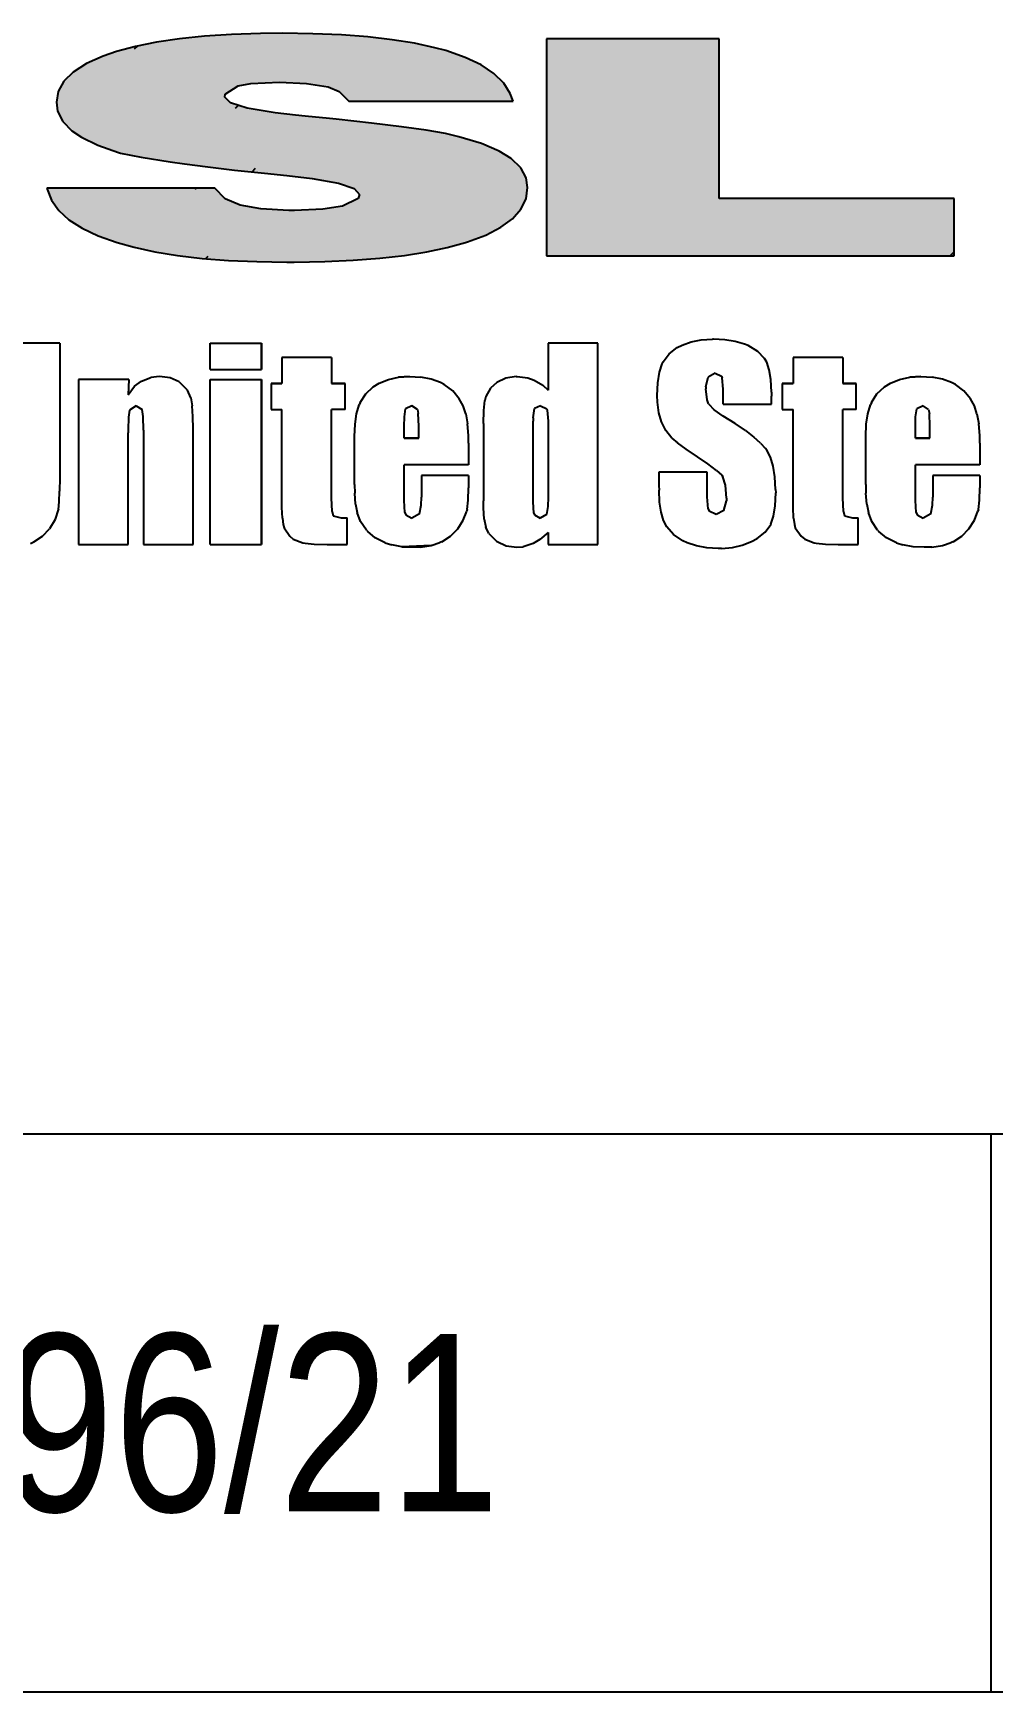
# Model space of a CAD drawing. Header units: millimetres. Extents: x -256 to 585, y -266 to 464.
# Drawn here: x 502.91 to 513.24, y -151.22 to -133.36 of the extents above; entities that cross this region are included whole.
import ezdxf

# ---------------------------------------------------------------- set-up
doc = ezdxf.new("R2010")
doc.units = ezdxf.units.MM
doc.styles.add('Arial', font='ARIAL.TTF', dxfattribs={"height": 0.2})

# ---------------------------------------------------------------- blocks, each defined once
blk = doc.blocks.new('Unknown-252070812-55925')
at = {"linetype": 'Continuous'}
for points in [[(505.92, -133.366), (505.592, -133.361), (503.237, -133.879)], [(505.592, -133.361), (505.354, -133.363), (503.237, -133.879)], [(505.354, -133.363), (505.042, -133.374), (503.237, -133.879)], [(506.226, -133.378), (505.92, -133.366), (503.237, -133.879)], [(505.042, -133.374), (504.751, -133.393), (503.237, -133.879)], [(506.511, -133.401), (506.226, -133.378), (503.237, -133.879)], [(504.751, -133.393), (504.482, -133.422), (503.237, -133.879)], [(506.774, -133.431), (506.511, -133.401), (503.237, -133.879)], [(504.482, -133.422), (504.236, -133.459), (503.237, -133.879)], [(507.014, -133.469), (506.774, -133.431), (503.237, -133.879)], [(504.236, -133.459), (504.01, -133.504), (503.237, -133.879)], [(507.232, -133.518), (507.014, -133.469), (503.237, -133.879)], [(504.01, -133.504), (503.806, -133.559), (503.237, -133.879)], [(507.351, -133.549), (507.232, -133.518), (503.237, -133.879)], [(507.558, -133.622), (507.351, -133.549), (503.237, -133.879)], [(503.806, -133.559), (503.662, -133.608), (503.237, -133.879)], [(510.297, -133.421), (508.435, -133.421), (510.297, -135.139)], [(508.435, -133.421), (508.435, -135.759), (510.297, -135.139)], [(503.662, -133.608), (503.48, -133.689), (503.237, -133.879)], [(507.732, -133.703), (507.558, -133.622), (503.237, -133.879)], [(503.48, -133.689), (503.339, -133.779), (503.237, -133.879)], [(507.87, -133.795), (507.732, -133.703), (503.237, -133.879)], [(503.177, -133.988), (503.157, -134.105), (503.237, -133.879)], [(503.157, -134.105), (503.17, -134.2), (503.237, -133.879)], [(503.17, -134.2), (503.226, -134.311), (503.237, -133.879)], [(503.226, -134.311), (503.325, -134.413), (503.237, -133.879)], [(507.976, -133.898), (507.87, -133.795), (503.237, -133.879)], [(503.325, -134.413), (503.426, -134.482), (503.237, -133.879)], [(503.426, -134.482), (503.603, -134.568), (503.237, -133.879)], [(503.603, -134.568), (503.826, -134.644), (503.237, -133.879)], [(503.826, -134.644), (503.849, -134.652), (503.237, -133.879)], [(503.849, -134.652), (504.07, -134.697), (503.237, -133.879)], [(504.07, -134.697), (504.381, -134.747), (503.237, -133.879)], [(504.381, -134.747), (504.538, -134.768), (503.237, -133.879)], [(504.538, -134.768), (504.787, -134.801), (503.237, -133.879)], [(504.787, -134.801), (505.074, -134.834), (503.237, -133.879)], [(505.074, -134.834), (505.399, -134.869), (503.237, -133.879)], [(505.399, -134.869), (505.639, -134.893), (503.237, -133.879)], [(505.639, -134.893), (505.911, -134.924), (503.237, -133.879)], [(505.911, -134.924), (506.195, -134.975), (503.237, -133.879)], [(506.195, -134.975), (506.365, -135.034), (503.237, -133.879)], [(506.365, -135.034), (507.784, -135.535), (503.237, -133.879)], [(507.784, -135.535), (507.945, -135.451), (503.237, -133.879)], [(507.945, -135.451), (508.071, -135.359), (503.237, -133.879)], [(508.071, -135.359), (508.16, -135.255), (503.237, -133.879)], [(508.16, -135.255), (508.215, -135.143), (503.237, -133.879)], [(508.215, -135.143), (508.232, -135.022), (503.237, -133.879)], [(508.232, -135.022), (508.217, -134.92), (503.237, -133.879)], [(508.217, -134.92), (508.158, -134.809), (503.237, -133.879)], [(508.158, -134.809), (508.055, -134.709), (503.237, -133.879)], [(508.055, -134.709), (507.926, -134.632), (503.237, -133.879)], [(507.926, -134.632), (507.734, -134.55), (503.237, -133.879)], [(507.734, -134.55), (505.512, -134.217), (503.237, -133.879)], [(505.512, -134.217), (505.211, -134.167), (503.237, -133.879)], [(505.211, -134.167), (505.031, -134.111), (503.237, -133.879)], [(505.031, -134.111), (504.97, -134.05), (503.237, -133.879)], [(504.97, -134.05), (504.976, -134.018), (503.237, -133.879)], [(504.976, -134.018), (505.116, -133.929), (503.237, -133.879)], [(505.116, -133.929), (505.253, -133.904), (503.237, -133.879)], [(505.253, -133.904), (505.561, -133.889), (503.237, -133.879)], [(505.561, -133.889), (507.976, -133.898), (503.237, -133.879)], [(505.852, -133.901), (507.976, -133.898), (505.561, -133.889)], [(508.046, -134.009), (507.976, -133.898), (505.852, -133.901)], [(506.084, -133.94), (508.075, -134.094), (505.852, -133.901)], [(508.075, -134.094), (508.046, -134.009), (505.852, -133.901)], [(506.204, -133.988), (508.075, -134.094), (506.084, -133.94)], [(506.308, -134.094), (508.075, -134.094), (506.204, -133.988)], [(505.733, -134.244), (505.512, -134.217), (507.734, -134.55)], [(505.836, -134.255), (505.733, -134.244), (507.734, -134.55)], [(506.098, -134.281), (505.836, -134.255), (507.734, -134.55)], [(506.171, -134.287), (506.098, -134.281), (507.734, -134.55)], [(506.551, -134.329), (506.171, -134.287), (507.734, -134.55)], [(506.874, -134.368), (506.551, -134.329), (507.734, -134.55)], [(507.139, -134.406), (506.874, -134.368), (507.734, -134.55)], [(507.347, -134.442), (507.139, -134.406), (507.734, -134.55)], [(507.492, -134.475), (507.347, -134.442), (507.734, -134.55)], [(504.864, -135.03), (503.054, -135.03), (504.974, -135.143)], [(504.974, -135.143), (503.054, -135.03), (505.135, -135.213)], [(505.135, -135.213), (503.054, -135.03), (505.358, -135.253)], [(503.054, -135.03), (503.056, -135.042), (505.358, -135.253)], [(503.056, -135.042), (503.103, -135.16), (505.358, -135.253)], [(505.358, -135.253), (503.103, -135.16), (505.662, -135.269)], [(503.103, -135.16), (503.182, -135.27), (505.662, -135.269)], [(506.238, -135.223), (505.315, -135.82), (506.409, -135.14)], [(505.315, -135.82), (505.639, -135.825), (506.409, -135.14)], [(505.639, -135.825), (505.717, -135.825), (506.409, -135.14)], [(505.717, -135.825), (506.047, -135.818), (506.409, -135.14)], [(506.047, -135.818), (506.355, -135.805), (506.409, -135.14)], [(506.409, -135.14), (506.355, -135.805), (506.422, -135.099)], [(506.355, -135.805), (506.641, -135.782), (506.422, -135.099)], [(506.422, -135.099), (507.147, -135.716), (506.365, -135.034)], [(507.147, -135.716), (507.366, -135.67), (506.365, -135.034)], [(507.366, -135.67), (507.563, -135.616), (506.365, -135.034)], [(507.563, -135.616), (507.585, -135.609), (506.365, -135.034)], [(507.585, -135.609), (507.784, -135.535), (506.365, -135.034)], [(506.641, -135.782), (506.905, -135.753), (506.422, -135.099)], [(506.905, -135.753), (507.147, -135.716), (506.422, -135.099)], [(510.297, -135.139), (508.435, -135.759), (512.826, -135.759)], [(512.826, -135.139), (510.297, -135.139), (512.826, -135.759)], [(505.662, -135.269), (503.182, -135.27), (505.722, -135.269)], [(503.182, -135.27), (503.292, -135.37), (505.722, -135.269)], [(505.722, -135.269), (503.292, -135.37), (506.028, -135.256)], [(503.292, -135.37), (503.433, -135.461), (506.028, -135.256)], [(503.433, -135.461), (503.608, -135.544), (506.028, -135.256)], [(503.608, -135.544), (503.813, -135.616), (506.028, -135.256)], [(506.028, -135.256), (503.813, -135.616), (506.238, -135.223)], [(503.813, -135.616), (503.994, -135.666), (506.238, -135.223)], [(503.994, -135.666), (504.218, -135.715), (506.238, -135.223)], [(504.218, -135.715), (504.462, -135.753), (506.238, -135.223)], [(504.462, -135.753), (504.726, -135.785), (506.238, -135.223)], [(504.726, -135.785), (505.01, -135.807), (506.238, -135.223)], [(505.01, -135.807), (505.315, -135.82), (506.238, -135.223)]]:
    blk.add_hatch(color=3, dxfattribs=at).paths.add_polyline_path(points)
at = {"color": 3, "linetype": 'Continuous'}
for p, q in [((504.751, -133.393), (504.482, -133.422)), ((505.042, -133.374), (504.751, -133.393)), ((505.354, -133.363), (505.042, -133.374)), ((505.592, -133.361), (505.354, -133.363)), ((505.92, -133.366), (505.592, -133.361)), ((506.226, -133.378), (505.92, -133.366)), ((506.511, -133.401), (506.226, -133.378)), ((506.774, -133.431), (506.511, -133.401)), ((503.806, -133.559), (503.662, -133.608)), ((504.01, -133.504), (503.806, -133.559)), ((504, -133.53), (504.029, -133.5)), ((504.236, -133.459), (504.01, -133.504)), ((504.482, -133.422), (504.236, -133.459)), ((507.014, -133.469), (506.774, -133.431)), ((507.232, -133.518), (507.014, -133.469)), ((507.351, -133.549), (507.232, -133.518)), ((507.558, -133.622), (507.351, -133.549)), ((508.435, -133.421), (508.435, -135.759)), ((510.297, -133.421), (508.435, -133.421)), ((510.297, -135.139), (510.297, -133.421)), ((503.48, -133.689), (503.339, -133.779)), ((503.662, -133.608), (503.48, -133.689)), ((507.732, -133.703), (507.558, -133.622)), ((507.87, -133.795), (507.732, -133.703)), ((503.237, -133.879), (503.177, -133.988)), ((503.339, -133.779), (503.237, -133.879)), ((504.976, -134.018), (505.116, -133.929)), ((505.116, -133.929), (505.253, -133.904)), ((505.253, -133.904), (505.561, -133.889)), ((505.561, -133.889), (505.852, -133.901)), ((505.852, -133.901), (506.084, -133.94)), ((506.084, -133.94), (506.204, -133.988)), ((507.976, -133.898), (507.87, -133.795)), ((508.046, -134.009), (507.976, -133.898)), ((503.177, -133.988), (503.157, -134.105)), ((503.157, -134.105), (503.17, -134.2)), ((504.97, -134.05), (504.976, -134.018)), ((505.031, -134.111), (504.97, -134.05)), ((505.211, -134.167), (505.031, -134.111)), ((506.204, -133.988), (506.308, -134.094)), ((506.308, -134.094), (508.075, -134.094)), ((508.075, -134.094), (508.046, -134.009)), ((503.17, -134.2), (503.226, -134.311)), ((505.087, -134.167), (505.116, -134.138)), ((505.512, -134.217), (505.211, -134.167)), ((505.733, -134.244), (505.512, -134.217)), ((505.836, -134.255), (505.733, -134.244)), ((506.098, -134.281), (505.836, -134.255)), ((506.171, -134.287), (506.098, -134.281)), ((506.551, -134.329), (506.171, -134.287)), ((503.226, -134.311), (503.325, -134.413)), ((503.325, -134.413), (503.426, -134.482)), ((506.874, -134.368), (506.551, -134.329)), ((507.139, -134.406), (506.874, -134.368)), ((507.347, -134.442), (507.139, -134.406)), ((507.492, -134.475), (507.347, -134.442)), ((507.734, -134.55), (507.492, -134.475)), ((503.426, -134.482), (503.603, -134.568)), ((503.603, -134.568), (503.826, -134.644)), ((503.826, -134.644), (503.849, -134.652)), ((503.849, -134.652), (504.07, -134.697)), ((507.926, -134.632), (507.734, -134.55)), ((508.055, -134.709), (507.926, -134.632)), ((504.07, -134.697), (504.381, -134.747)), ((504.381, -134.747), (504.538, -134.768)), ((504.538, -134.768), (504.787, -134.801)), ((504.787, -134.801), (505.074, -134.834)), ((505.264, -134.855), (505.303, -134.815)), ((508.158, -134.809), (508.055, -134.709)), ((508.217, -134.92), (508.158, -134.809)), ((505.074, -134.834), (505.399, -134.869)), ((505.399, -134.869), (505.639, -134.893)), ((505.639, -134.893), (505.911, -134.924)), ((505.911, -134.924), (506.195, -134.975)), ((506.195, -134.975), (506.365, -135.034)), ((508.232, -135.022), (508.217, -134.92)), ((504.864, -135.03), (503.054, -135.03)), ((503.054, -135.03), (503.056, -135.042)), ((503.056, -135.042), (503.103, -135.16)), ((503.103, -135.16), (503.182, -135.27)), ((504.651, -135.039), (504.66, -135.03)), ((504.974, -135.143), (504.864, -135.03)), ((505.135, -135.213), (504.974, -135.143)), ((506.409, -135.14), (506.238, -135.223)), ((506.365, -135.034), (506.422, -135.099)), ((506.422, -135.099), (506.409, -135.14)), ((508.16, -135.255), (508.215, -135.143)), ((508.215, -135.143), (508.232, -135.022)), ((512.826, -135.139), (510.297, -135.139)), ((512.826, -135.759), (512.826, -135.139)), ((503.182, -135.27), (503.292, -135.37)), ((505.358, -135.253), (505.135, -135.213)), ((505.662, -135.269), (505.358, -135.253)), ((505.722, -135.269), (505.662, -135.269)), ((506.028, -135.256), (505.722, -135.269)), ((506.238, -135.223), (506.028, -135.256)), ((507.945, -135.451), (508.071, -135.359)), ((508.071, -135.359), (508.16, -135.255)), ((503.292, -135.37), (503.433, -135.461)), ((503.433, -135.461), (503.608, -135.544)), ((503.608, -135.544), (503.813, -135.616)), ((507.585, -135.609), (507.784, -135.535)), ((507.784, -135.535), (507.945, -135.451)), ((503.813, -135.616), (503.994, -135.666)), ((503.994, -135.666), (504.218, -135.715)), ((504.218, -135.715), (504.462, -135.753)), ((506.905, -135.753), (507.147, -135.716)), ((507.147, -135.716), (507.366, -135.67)), ((507.366, -135.67), (507.563, -135.616)), ((507.563, -135.616), (507.585, -135.609)), ((512.783, -135.759), (512.826, -135.716)), ((504.462, -135.753), (504.726, -135.785)), ((504.726, -135.785), (505.01, -135.807)), ((504.768, -135.788), (504.793, -135.763)), ((505.01, -135.807), (505.315, -135.82)), ((505.315, -135.82), (505.639, -135.825)), ((505.639, -135.825), (505.717, -135.825)), ((505.717, -135.825), (506.047, -135.818)), ((506.047, -135.818), (506.355, -135.805)), ((506.355, -135.805), (506.641, -135.782)), ((506.641, -135.782), (506.905, -135.753)), ((508.435, -135.759), (512.826, -135.759)), ((503.193, -136.7), (502.636, -136.7)), ((503.193, -136.7), (503.193, -138.147)), ((504.813, -136.982), (504.813, -136.7)), ((504.813, -136.7), (505.365, -136.7)), ((505.365, -136.7), (505.365, -136.982)), ((505.365, -136.982), (505.365, -136.7)), ((505.365, -136.7), (505.365, -136.7)), ((505.365, -136.982), (505.365, -136.7)), ((508.989, -136.7), (508.454, -136.7)), ((508.454, -136.7), (508.454, -137.203)), ((508.989, -138.866), (508.989, -136.7)), ((509.756, -136.814), (509.844, -136.746)), ((509.844, -136.746), (509.896, -136.719)), ((509.896, -136.719), (509.993, -136.684)), ((509.993, -136.684), (510.101, -136.662)), ((510.101, -136.662), (510.223, -136.655)), ((510.235, -136.655), (510.223, -136.655)), ((510.357, -136.661), (510.235, -136.655)), ((510.469, -136.679), (510.357, -136.661)), ((510.569, -136.71), (510.469, -136.679)), ((510.607, -136.725), (510.569, -136.71)), ((510.712, -136.789), (510.607, -136.725)), ((510.785, -136.863), (510.712, -136.789)), ((506.121, -136.854), (505.584, -136.854)), ((505.584, -136.854), (505.584, -137.133)), ((506.121, -136.854), (506.121, -137.133)), ((509.653, -137.011), (509.682, -136.922)), ((509.682, -136.922), (509.693, -136.9)), ((509.693, -136.9), (509.756, -136.814)), ((510.809, -136.904), (510.785, -136.863)), ((510.834, -136.984), (510.809, -136.904)), ((511.628, -136.854), (511.092, -136.854)), ((511.092, -136.854), (511.092, -137.133)), ((511.628, -136.854), (511.628, -137.133)), ((503.938, -137.091), (503.394, -137.091)), ((503.394, -137.091), (503.394, -138.866)), ((503.938, -137.091), (503.929, -137.253)), ((503.999, -137.162), (504.072, -137.108)), ((504.072, -137.108), (504.173, -137.069)), ((504.266, -137.059), (504.173, -137.069)), ((504.383, -137.073), (504.266, -137.059)), ((504.479, -137.115), (504.383, -137.073)), ((504.479, -137.115), (504.49, -137.125)), ((504.568, -137.206), (504.49, -137.125)), ((504.813, -136.982), (505.365, -136.982)), ((504.813, -138.866), (504.813, -137.091)), ((504.813, -137.091), (505.365, -137.091)), ((505.365, -137.091), (505.365, -138.866)), ((505.365, -138.866), (505.365, -137.091)), ((505.365, -137.091), (505.365, -137.091)), ((505.365, -138.866), (505.365, -137.091)), ((505.469, -137.133), (505.469, -137.414)), ((505.469, -137.133), (505.469, -137.133)), ((505.469, -137.133), (505.584, -137.133)), ((505.584, -137.133), (505.469, -137.133)), ((505.584, -137.133), (505.469, -137.133)), ((506.266, -137.133), (506.121, -137.133)), ((506.121, -137.133), (506.266, -137.133)), ((506.121, -137.133), (506.266, -137.133)), ((506.266, -137.414), (506.266, -137.133)), ((506.266, -137.133), (506.266, -137.133)), ((506.569, -137.168), (506.634, -137.129)), ((506.634, -137.129), (506.733, -137.09)), ((506.733, -137.09), (506.842, -137.066)), ((506.842, -137.066), (506.96, -137.059)), ((506.842, -137.066), (506.96, -137.059)), ((506.96, -137.059), (506.842, -137.066)), ((506.96, -137.059), (507.083, -137.066)), ((506.96, -137.059), (506.96, -137.059)), ((507.194, -137.087), (507.083, -137.066)), ((507.293, -137.123), (507.194, -137.087)), ((507.333, -137.144), (507.293, -137.123)), ((507.426, -137.213), (507.333, -137.144)), ((507.9, -137.123), (507.832, -137.182)), ((507.997, -137.076), (507.9, -137.123)), ((508.109, -137.059), (507.997, -137.076)), ((508.109, -137.059), (508.121, -137.059)), ((508.121, -137.059), (508.234, -137.072)), ((508.234, -137.072), (508.304, -137.095)), ((508.304, -137.095), (508.397, -137.151)), ((508.397, -137.151), (508.454, -137.203)), ((509.629, -137.263), (509.635, -137.125)), ((509.635, -137.125), (509.653, -137.011)), ((510.152, -137.167), (510.178, -137.063)), ((510.253, -137.021), (510.178, -137.063)), ((510.253, -137.021), (510.32, -137.052)), ((510.32, -137.052), (510.328, -137.07)), ((510.339, -137.194), (510.328, -137.07)), ((510.851, -137.091), (510.834, -136.984)), ((510.858, -137.227), (510.851, -137.091)), ((510.975, -137.133), (510.975, -137.414)), ((510.975, -137.133), (510.975, -137.133)), ((510.975, -137.133), (511.092, -137.133)), ((511.092, -137.133), (510.975, -137.133)), ((511.092, -137.133), (510.975, -137.133)), ((511.772, -137.133), (511.628, -137.133)), ((511.628, -137.133), (511.772, -137.133)), ((511.628, -137.133), (511.772, -137.133)), ((511.772, -137.414), (511.772, -137.133)), ((511.772, -137.133), (511.772, -137.133)), ((512.076, -137.168), (512.141, -137.129)), ((512.141, -137.129), (512.239, -137.09)), ((512.239, -137.09), (512.349, -137.066)), ((512.349, -137.066), (512.467, -137.059)), ((512.349, -137.066), (512.467, -137.059)), ((512.467, -137.059), (512.349, -137.066)), ((512.467, -137.059), (512.59, -137.066)), ((512.467, -137.059), (512.467, -137.059)), ((512.701, -137.087), (512.59, -137.066)), ((512.799, -137.123), (512.701, -137.087)), ((512.84, -137.144), (512.799, -137.123)), ((512.932, -137.213), (512.84, -137.144)), ((503.929, -137.253), (503.999, -137.162)), ((503.929, -137.253), (503.929, -137.253)), ((504.604, -137.288), (504.568, -137.206)), ((504.604, -137.288), (504.618, -137.372)), ((506.429, -137.336), (506.489, -137.243)), ((506.489, -137.243), (506.569, -137.168)), ((507.496, -137.296), (507.426, -137.213)), ((507.538, -137.373), (507.496, -137.296)), ((507.76, -137.422), (507.771, -137.317)), ((507.782, -137.274), (507.771, -137.317)), ((507.832, -137.182), (507.782, -137.274)), ((509.631, -137.334), (509.629, -137.263)), ((509.646, -137.45), (509.631, -137.334)), ((510.152, -137.167), (510.152, -137.189)), ((510.165, -137.31), (510.152, -137.189)), ((510.181, -137.351), (510.165, -137.31)), ((510.339, -137.355), (510.339, -137.194)), ((510.858, -137.227), (510.858, -137.27)), ((510.858, -137.355), (510.858, -137.27)), ((511.937, -137.336), (511.995, -137.243)), ((511.995, -137.243), (512.076, -137.168)), ((513.003, -137.296), (512.932, -137.213)), ((513.045, -137.373), (513.003, -137.296)), ((503.933, -137.494), (503.929, -137.633)), ((503.944, -137.418), (503.933, -137.494)), ((504.015, -137.373), (503.944, -137.418)), ((504.015, -137.373), (504.081, -137.412)), ((504.09, -137.487), (504.081, -137.412)), ((504.094, -137.636), (504.09, -137.487)), ((504.626, -137.487), (504.618, -137.372)), ((504.629, -137.622), (504.626, -137.487)), ((505.469, -137.414), (505.584, -137.414)), ((505.584, -138.315), (505.584, -137.414)), ((506.121, -138.364), (506.121, -137.414)), ((506.266, -137.414), (506.121, -137.414)), ((506.374, -137.572), (506.39, -137.459)), ((506.39, -137.459), (506.418, -137.362)), ((506.429, -137.336), (506.418, -137.362)), ((506.903, -137.591), (506.905, -137.492)), ((506.905, -137.492), (506.916, -137.405)), ((506.985, -137.373), (506.916, -137.405)), ((507.045, -137.412), (506.985, -137.373)), ((507.045, -137.412), (507.053, -137.456)), ((507.06, -137.591), (507.053, -137.456)), ((507.566, -137.461), (507.538, -137.373)), ((507.566, -137.461), (507.585, -137.568)), ((507.756, -137.563), (507.76, -137.422)), ((508.291, -137.503), (508.307, -137.403)), ((508.291, -137.503), (508.291, -137.537)), ((508.371, -137.373), (508.307, -137.403)), ((508.371, -137.373), (508.438, -137.405)), ((508.438, -137.405), (508.442, -137.418)), ((508.442, -137.418), (508.454, -137.537)), ((509.674, -137.547), (509.646, -137.45)), ((510.181, -137.351), (510.241, -137.417)), ((510.338, -137.484), (510.241, -137.417)), ((510.468, -137.565), (510.338, -137.484)), ((510.339, -137.355), (510.858, -137.355)), ((510.975, -137.414), (511.092, -137.414)), ((511.092, -138.315), (511.092, -137.414)), ((511.628, -138.364), (511.628, -137.414)), ((511.772, -137.414), (511.628, -137.414)), ((511.88, -137.572), (511.897, -137.459)), ((511.897, -137.459), (511.925, -137.362)), ((511.937, -137.336), (511.925, -137.362)), ((512.41, -137.591), (512.411, -137.492)), ((512.411, -137.492), (512.424, -137.405)), ((512.492, -137.373), (512.424, -137.405)), ((512.551, -137.412), (512.492, -137.373)), ((512.551, -137.412), (512.561, -137.456)), ((512.566, -137.591), (512.561, -137.456)), ((513.072, -137.461), (513.045, -137.373)), ((513.072, -137.461), (513.092, -137.568)), ((503.929, -137.633), (503.929, -137.665)), ((503.929, -138.866), (503.929, -137.665)), ((504.094, -137.636), (504.094, -138.866)), ((504.629, -138.866), (504.629, -137.622)), ((506.367, -137.703), (506.374, -137.572)), ((506.903, -137.72), (506.903, -137.591)), ((507.06, -137.72), (507.06, -137.591)), ((507.595, -137.692), (507.585, -137.568)), ((507.756, -137.563), (507.756, -138.395)), ((508.291, -138.406), (508.291, -137.537)), ((508.454, -137.537), (508.454, -138.358)), ((509.72, -137.637), (509.674, -137.547)), ((509.786, -137.72), (509.72, -137.637)), ((510.579, -137.64), (510.468, -137.565)), ((510.579, -137.64), (510.67, -137.71)), ((511.875, -137.703), (511.88, -137.572)), ((512.41, -137.72), (512.41, -137.591)), ((512.566, -137.72), (512.566, -137.591)), ((513.102, -137.692), (513.092, -137.568)), ((506.367, -138.22), (506.367, -137.703)), ((506.903, -137.72), (506.903, -137.72)), ((506.903, -137.72), (507.06, -137.72)), ((507.06, -137.72), (506.903, -137.72)), ((507.06, -137.72), (506.903, -137.72)), ((507.596, -137.774), (507.595, -137.692)), ((507.596, -137.774), (507.596, -138.009)), ((509.786, -137.72), (509.786, -137.721)), ((509.786, -137.721), (509.847, -137.772)), ((509.939, -137.839), (509.847, -137.772)), ((510.062, -137.922), (509.939, -137.839)), ((510.742, -137.774), (510.67, -137.71)), ((510.742, -137.774), (510.795, -137.833)), ((510.808, -137.85), (510.795, -137.833)), ((510.848, -137.927), (510.808, -137.85)), ((511.875, -138.22), (511.875, -137.703)), ((512.41, -137.72), (512.41, -137.72)), ((512.41, -137.72), (512.566, -137.72)), ((512.566, -137.72), (512.41, -137.72)), ((512.566, -137.72), (512.41, -137.72)), ((513.103, -137.774), (513.102, -137.692)), ((513.103, -137.774), (513.103, -138.009)), ((506.903, -138.393), (506.903, -138.009)), ((507.596, -138.009), (506.903, -138.009)), ((510.174, -137.999), (510.062, -137.922)), ((510.267, -138.069), (510.174, -137.999)), ((510.877, -138.023), (510.848, -137.927)), ((510.896, -138.139), (510.877, -138.023)), ((512.41, -138.393), (512.41, -138.009)), ((513.103, -138.009), (512.41, -138.009)), ((503.193, -138.147), (503.191, -138.293)), ((506.367, -138.22), (506.37, -138.314)), ((507.596, -138.124), (507.089, -138.124)), ((507.089, -138.124), (507.089, -138.358)), ((507.596, -138.124), (507.596, -138.255)), ((510.165, -138.089), (509.646, -138.089)), ((509.646, -138.089), (509.646, -138.231)), ((510.165, -138.353), (510.165, -138.089)), ((510.267, -138.069), (510.323, -138.119)), ((510.323, -138.119), (510.336, -138.138)), ((510.364, -138.228), (510.336, -138.138)), ((510.903, -138.275), (510.896, -138.139)), ((511.875, -138.22), (511.876, -138.314)), ((513.103, -138.124), (512.596, -138.124)), ((512.596, -138.124), (512.596, -138.358)), ((513.103, -138.124), (513.103, -138.255)), ((503.186, -138.407), (503.191, -138.293)), ((505.585, -138.466), (505.584, -138.315)), ((506.127, -138.512), (506.121, -138.364)), ((506.378, -138.431), (506.37, -138.314)), ((506.911, -138.522), (506.903, -138.393)), ((507.086, -138.444), (507.089, -138.358)), ((507.58, -138.488), (507.592, -138.388)), ((507.592, -138.388), (507.596, -138.255)), ((507.756, -138.47), (507.756, -138.395)), ((508.454, -138.358), (508.451, -138.458)), ((509.646, -138.231), (509.648, -138.282)), ((509.654, -138.41), (509.648, -138.282)), ((510.176, -138.481), (510.165, -138.353)), ((510.347, -138.5), (510.374, -138.396)), ((510.374, -138.368), (510.364, -138.228)), ((510.374, -138.368), (510.374, -138.396)), ((510.899, -138.449), (510.905, -138.311)), ((510.903, -138.275), (510.905, -138.311)), ((511.093, -138.466), (511.092, -138.315)), ((511.634, -138.512), (511.628, -138.364)), ((511.886, -138.431), (511.876, -138.314)), ((512.418, -138.522), (512.41, -138.393)), ((512.593, -138.444), (512.596, -138.358)), ((513.088, -138.488), (513.099, -138.388)), ((513.099, -138.388), (513.103, -138.255)), ((503.146, -138.592), (503.178, -138.493)), ((503.178, -138.49), (503.186, -138.407)), ((503.178, -138.49), (503.178, -138.493)), ((505.591, -138.581), (505.585, -138.466)), ((505.591, -138.581), (505.599, -138.65)), ((506.127, -138.512), (506.139, -138.558)), ((506.139, -138.558), (506.225, -138.578)), ((506.225, -138.578), (506.288, -138.579)), ((506.288, -138.866), (506.288, -138.579)), ((506.378, -138.431), (506.396, -138.522)), ((506.432, -138.617), (506.396, -138.522)), ((506.911, -138.522), (506.92, -138.548)), ((506.92, -138.548), (506.986, -138.583)), ((507.068, -138.536), (506.986, -138.583)), ((507.068, -138.536), (507.086, -138.444)), ((507.538, -138.604), (507.577, -138.508)), ((507.58, -138.488), (507.577, -138.508)), ((507.765, -138.592), (507.756, -138.47)), ((508.3, -138.53), (508.291, -138.406)), ((508.3, -138.53), (508.306, -138.548)), ((508.306, -138.548), (508.367, -138.583)), ((508.436, -138.544), (508.367, -138.583)), ((508.451, -138.458), (508.436, -138.544)), ((509.671, -138.518), (509.654, -138.41)), ((509.696, -138.607), (509.671, -138.518)), ((510.176, -138.481), (510.187, -138.509)), ((510.264, -138.544), (510.187, -138.509)), ((510.347, -138.5), (510.264, -138.544)), ((510.264, -138.544), (510.264, -138.544)), ((510.853, -138.648), (510.881, -138.561)), ((510.881, -138.561), (510.899, -138.449)), ((511.097, -138.581), (511.093, -138.466)), ((511.097, -138.581), (511.106, -138.65)), ((511.634, -138.512), (511.646, -138.558)), ((511.646, -138.558), (511.732, -138.578)), ((511.732, -138.578), (511.794, -138.579)), ((511.794, -138.866), (511.794, -138.579)), ((511.886, -138.431), (511.903, -138.522)), ((511.939, -138.617), (511.903, -138.522)), ((512.418, -138.522), (512.427, -138.548)), ((512.427, -138.548), (512.493, -138.583)), ((512.576, -138.536), (512.493, -138.583)), ((512.576, -138.536), (512.593, -138.444)), ((513.046, -138.604), (513.083, -138.508)), ((513.088, -138.488), (513.083, -138.508)), ((503.007, -138.778), (503.083, -138.697)), ((503.085, -138.695), (503.083, -138.697)), ((503.085, -138.695), (503.146, -138.592)), ((505.599, -138.65), (505.609, -138.687)), ((505.609, -138.687), (505.672, -138.778)), ((506.496, -138.711), (506.432, -138.617)), ((506.496, -138.711), (506.51, -138.726)), ((506.591, -138.794), (506.51, -138.726)), ((507.402, -138.778), (507.48, -138.697)), ((507.48, -138.697), (507.538, -138.604)), ((507.765, -138.592), (507.782, -138.678)), ((507.815, -138.748), (507.782, -138.678)), ((507.815, -138.748), (507.898, -138.831)), ((508.454, -138.737), (508.365, -138.814)), ((508.454, -138.737), (508.454, -138.866)), ((509.731, -138.677), (509.696, -138.607)), ((509.803, -138.757), (509.731, -138.677)), ((509.904, -138.825), (509.803, -138.757)), ((510.704, -138.803), (510.792, -138.733)), ((510.792, -138.733), (510.851, -138.652)), ((510.853, -138.648), (510.851, -138.652)), ((511.106, -138.65), (511.115, -138.687)), ((511.115, -138.687), (511.18, -138.778)), ((512.002, -138.711), (511.939, -138.617)), ((512.002, -138.711), (512.016, -138.726)), ((512.098, -138.794), (512.016, -138.726)), ((512.909, -138.778), (512.986, -138.697)), ((512.986, -138.697), (513.046, -138.604)), ((502.878, -138.856), (502.914, -138.839)), ((502.914, -138.839), (503.007, -138.778)), ((503.394, -138.866), (503.929, -138.866)), ((504.094, -138.866), (504.629, -138.866)), ((504.813, -138.866), (505.365, -138.866)), ((505.672, -138.778), (505.708, -138.807)), ((505.708, -138.807), (505.811, -138.849)), ((505.811, -138.849), (505.835, -138.853)), ((505.835, -138.853), (505.933, -138.861)), ((505.933, -138.861), (506.072, -138.866)), ((506.072, -138.866), (506.288, -138.866)), ((506.698, -138.847), (506.591, -138.794)), ((506.698, -138.847), (506.769, -138.87)), ((506.877, -138.891), (506.769, -138.87)), ((507.193, -138.877), (506.877, -138.891)), ((507.193, -138.877), (506.877, -138.891)), ((506.877, -138.891), (507.079, -138.894)), ((506.997, -138.896), (506.877, -138.891)), ((506.877, -138.891), (507.079, -138.894)), ((507.079, -138.894), (506.997, -138.896)), ((507.079, -138.894), (507.193, -138.877)), ((507.193, -138.877), (507.288, -138.846)), ((507.308, -138.838), (507.288, -138.846)), ((507.308, -138.838), (507.402, -138.778)), ((507.898, -138.831), (507.904, -138.835)), ((507.904, -138.835), (508.001, -138.881)), ((508.001, -138.881), (508.115, -138.896)), ((508.115, -138.896), (508.185, -138.891)), ((508.292, -138.857), (508.185, -138.891)), ((508.365, -138.814), (508.292, -138.857)), ((508.454, -138.866), (508.989, -138.866)), ((509.952, -138.849), (509.904, -138.825)), ((510.052, -138.882), (509.952, -138.849)), ((510.163, -138.903), (510.052, -138.882)), ((510.285, -138.91), (510.163, -138.903)), ((510.321, -138.91), (510.285, -138.91)), ((510.321, -138.91), (510.438, -138.899)), ((510.438, -138.899), (510.544, -138.874)), ((510.544, -138.874), (510.643, -138.835)), ((510.643, -138.835), (510.704, -138.803)), ((511.18, -138.778), (511.217, -138.807)), ((511.217, -138.807), (511.318, -138.849)), ((511.318, -138.849), (511.341, -138.853)), ((511.341, -138.853), (511.441, -138.861)), ((511.441, -138.861), (511.578, -138.866)), ((511.578, -138.866), (511.794, -138.866)), ((512.205, -138.847), (512.098, -138.794)), ((512.205, -138.847), (512.275, -138.87)), ((512.385, -138.891), (512.275, -138.87)), ((512.504, -138.896), (512.385, -138.891)), ((512.586, -138.894), (512.504, -138.896)), ((512.586, -138.894), (512.7, -138.877)), ((512.7, -138.877), (512.795, -138.846)), ((512.815, -138.838), (512.795, -138.846)), ((512.815, -138.838), (512.909, -138.778))]:
    blk.add_line(p, q, dxfattribs=at)
at = {"color": 7, "linetype": 'Continuous'}
for p, q in [((451.634, -145.212), (564.788, -145.212)), ((513.224, -151.22), (513.224, -145.212)), ((451.634, -151.22), (564.788, -151.22))]:
    blk.add_line(p, q, dxfattribs=at)
at = {"color": 7, "linetype": 'Continuous', "style": 'Arial', "width": 0.8}
blk.add_text('LTC/C/NFS/5496/21', height=1.91016, dxfattribs=at).set_placement((488.592, -149.277))

msp = doc.modelspace()

# ---------------------------------------------------------------- block references
msp.add_blockref('Unknown-252070812-55925', (0, 0))

doc.saveas('drawing.dxf')
